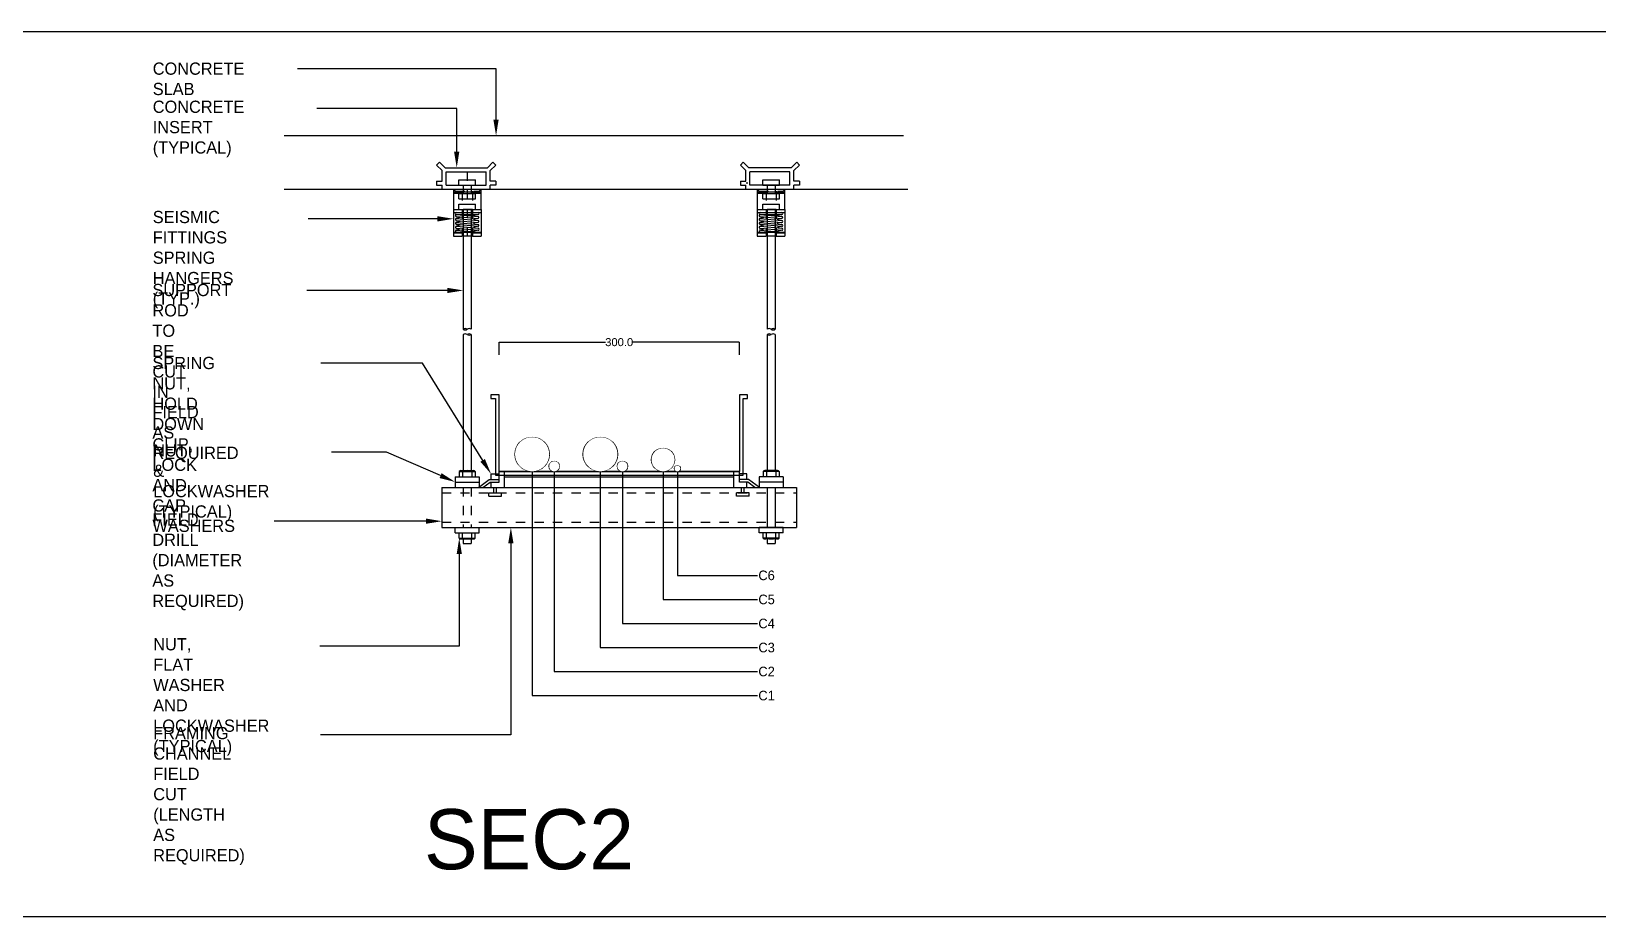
# Model space of a CAD drawing. Extents: x -64 to 135, y 290 to 405.
# Drawn here: x -46.88 to -29.95, y 347.89 to 357.46 of the extents above; entities that cross this region are included whole.
import ezdxf
from ezdxf import colors
from ezdxf.entities.mleader import LeaderData, LeaderLine
from ezdxf.enums import TextEntityAlignment as Align
from ezdxf.math import Vec2, Vec3

# ---------------------------------------------------------------- set-up
doc = ezdxf.new("R2010")
doc.units = 0
doc.header["$LTSCALE"] = 0.15
doc.set_wipeout_variables(frame=1)
doc.header["$PDMODE"] = 34
for name, pattern in [('WP-DETAILS$0$CENTER', [2, 1.25, -0.25, 0.25, -0.25]), ('WP-DETAILS$0$DASHED2', [9.525, 6.35, -3.175]), ('WP-DETAILS$0$HIDDEN', [0.375, 0.25, -0.125])]:
    doc.linetypes.add(name, pattern=pattern)
doc.layers.get('0').update_dxf_attribs({"color": 252})
doc.layers.get('Defpoints').update_dxf_attribs({"color": 252})
doc.layers.add('0 CABLE ROUTING', color=252, linetype='Continuous')
doc.layers.add('CPTOOLS-TRSEC', color=7, linetype='Continuous')
doc.styles.add('CABLE TRAY DIM', font='arial.ttf')
doc.styles.get("Standard").update_dxf_attribs({"font": 'txt', "height": 0.2})
doc.dimstyles.new('TRAY DIM STYLE', dxfattribs={"dimtxt": 10, "dimasz": 0.18, "dimexe": 0.18, "dimexo": 0.0625, "dimgap": 0.09, "dimtad": 0, "dimtih": 1, "dimtoh": 1, "dimdec": 1, "dimzin": 0, "dimdsep": 46, "dimtxsty": 'CABLE TRAY DIM', "dimcen": 0.09, "dimadec": 0, "dimazin": 0, "dimtfac": 1, "dimtdec": 1, "dimtofl": 0, "dimtmove": 0, "dimatfit": 3, "dimfxl": 1, "dimtolj": 1, "dimtzin": 0, "dimarcsym": 0})

# ---------------------------------------------------------------- blocks, each defined once
blk = doc.blocks.new('_Origin')
at = {"color": 0, "linetype": 'ByBlock', "lineweight": -2}
blk.add_line((0, 0), (-1, 0), dxfattribs=at)
blk.add_circle((0, 0), 0.5, dxfattribs=at)
blk = doc.blocks.new('*D125')
at = {"layer": 'CPTOOLS-TRSEC', "color": 0, "lineweight": -2, "transparency": 16777216}
for p, q in [((0, 145.5), (0, 161.4)), ((0.2, 161.2), (133.1, 161.2)), ((299.8, 161.2), (166.9, 161.2)), ((300, 145.5), (300, 161.4))]:
    blk.add_line(p, q, dxfattribs=at)
at = {"layer": 'CPTOOLS-TRSEC', "color": 0, "transparency": 16777216}
for points in [[(0.2, 161.2), (0.2, 161.1), (0, 161.2)], [(299.8, 161.2), (299.8, 161.1), (300, 161.2)]]:
    blk.add_solid(points, dxfattribs=at)
at = {"layer": 'Defpoints', "color": 0, "transparency": 16777216}
for p in [(0, 161.2), (0, 145.4), (300, 145.4)]:
    blk.add_point(p, dxfattribs=at)
at = {"layer": 'CPTOOLS-TRSEC', "color": 0, "transparency": 16777216, "insert": (150, 161.2), "char_height": 10, "attachment_point": 5, "style": 'CABLE TRAY DIM'}
blk.add_mtext('\\A1;300.0', dxfattribs=at)
blk = doc.blocks.new('cable')
at = {"layer": 'CPTOOLS-TRSEC'}
blk.add_circle((0, 0), 0.5, dxfattribs=at)
blk.add_wipeout([(0.5, 0), (0.496, -0.063), (0.484, -0.124), (0.465, -0.184), (0.438, -0.241), (0.405, -0.294), (0.364, -0.342), (0.319, -0.385), (0.268, -0.422), (0.213, -0.452), (0.155, -0.476), (0.094, -0.491), (0.031, -0.499), (-0.031, -0.499), (-0.094, -0.491), (-0.155, -0.476), (-0.213, -0.452), (-0.268, -0.422), (-0.319, -0.385), (-0.364, -0.342), (-0.405, -0.294), (-0.438, -0.241), (-0.465, -0.184), (-0.484, -0.124), (-0.496, -0.063), (-0.5, 0), (-0.496, 0.063), (-0.484, 0.124), (-0.465, 0.184), (-0.438, 0.241), (-0.405, 0.294), (-0.364, 0.342), (-0.319, 0.385), (-0.268, 0.422), (-0.213, 0.452), (-0.155, 0.476), (-0.094, 0.491), (-0.031, 0.499), (0.031, 0.499), (0.094, 0.491), (0.155, 0.476), (0.213, 0.452), (0.268, 0.422), (0.319, 0.385), (0.364, 0.342), (0.405, 0.294), (0.438, 0.241), (0.465, 0.184), (0.484, 0.124), (0.496, 0.063)]).dxf.layer = 'CPTOOLS-TRSEC'
blk = doc.blocks.new('*U124')
at = {"layer": 'CPTOOLS-TRSEC'}
blk.add_lwpolyline([(310, 95.44), (300, 95.44), (300, 0), (0, 0), (0, 95.44), (-10, 95.44), (-10, 90.89), (-4.56, 90.89), (-4.56, -4.56), (304.56, -4.56), (304.56, 90.89), (310, 90.89)], close=True, dxfattribs=at)
dim = blk.add_linear_dim(base=(0, 161.17), p1=(300, 145.44), p2=(0, 145.44), dimstyle='TRAY DIM STYLE', dxfattribs=at)
dim.commit()
dim.dimension.update_dxf_attribs({"geometry": '*D125', "text_midpoint": (150, 161.17)})
blk = doc.blocks.new('*U126')
at = {"layer": 'CPTOOLS-TRSEC', "color": 7}
for p, q in [((-268.3, 419), (504.8, 419)), ((-268.3, 352.3), (510.4, 352.3)), ((309.2, 360.9), (309.2, 358.8)), ((0, 0), (300, 0)), ((0, -13.3), (0, 0)), ((6.7, -20.5), (6.7, 0)), ((293.3, -20.5), (293.3, 0)), ((300, -13.3), (300, 0)), ((-12.2, -10), (0.1, -10)), ((-11.1, -13.3), (0.1, -13.3)), ((-9.9, -10), (-9.9, -3.3)), ((-9.9, -3.3), (0.1, -3.3)), ((-9.9, -20.5), (-9.9, -13.3)), ((-6.7, -13.3), (0, -13.3)), ((6.7, -6.7), (293.3, -6.7)), ((306.7, -13.3), (300, -13.3)), ((309.3, -3.3), (300.1, -3.3)), ((311.6, -10), (300.1, -10)), ((310.5, -13.3), (300.1, -13.3)), ((306.7, -13.3), (300.1, -13.3)), ((309.3, -10), (309.3, -3.3)), ((309.3, -20), (309.3, -13.3)), ((-12.7, -30.9), (-12.7, -26.7)), ((-12.7, -26.7), (3, -26.7)), ((-12.7, -30.9), (3, -30.9)), ((-6.5, -26.7), (-6.5, -20)), ((-3.2, -26.7), (-3.2, -20)), ((3, -30.9), (3, -26.7)), ((312.2, -26.7), (296.5, -26.7)), ((296.5, -30.9), (296.5, -26.7)), ((312.2, -30.9), (296.5, -30.9)), ((302.7, -26.7), (302.7, -20)), ((306, -26.7), (306, -20)), ((312.2, -30.9), (312.2, -26.7))]:
    blk.add_line(p, q, dxfattribs=at)
at = {"layer": 'CPTOOLS-TRSEC', "color": 4}
for p, q in [((-77.9, 382.3), (-74.4, 385.9)), ((-71, 375.5), (-77.9, 382.3)), ((-67.4, 379), (-74.4, 385.9)), ((-71, 362.3), (-71, 375.5)), ((-67.4, 379), (-14.5, 379)), ((-66, 374), (-16, 374)), ((-66, 357.3), (-66, 374)), ((-16, 357.3), (-16, 374)), ((-14.5, 379), (-7.6, 385.9)), ((-11, 375.5), (-4, 382.3)), ((-11, 362.3), (-11, 375.5)), ((-4, 382.3), (-7.6, 385.9)), ((301.3, 382.3), (304.8, 385.9)), ((308.2, 375.5), (301.3, 382.3)), ((311.8, 379), (304.8, 385.9)), ((308.2, 362.3), (308.2, 375.5)), ((364.6, 379), (311.8, 379)), ((363.2, 374), (313.2, 374)), ((313.2, 357.3), (313.2, 374)), ((363.2, 357.3), (363.2, 374)), ((364.6, 379), (371.6, 385.9)), ((368.2, 375.5), (375.1, 382.3)), ((368.2, 362.3), (368.2, 375.5)), ((375.1, 382.3), (371.6, 385.9)), ((-77.9, 362.3), (-71, 362.3)), ((-77.9, 362.3), (-77.9, 357.3)), ((-77.9, 357.3), (-71, 357.3)), ((-71, 352.3), (-71, 357.3)), ((-66, 357.3), (-16, 357.3)), ((-4.1, 362.3), (-11, 362.3)), ((-11, 352.3), (-11, 357.3)), ((-4.1, 357.3), (-11, 357.3)), ((-4.1, 362.3), (-4.1, 357.3)), ((301.3, 362.3), (308.2, 362.3)), ((301.3, 362.3), (301.3, 357.3)), ((301.3, 357.3), (308.2, 357.3)), ((308.2, 352.3), (308.2, 357.3)), ((363.2, 357.3), (313.2, 357.3)), ((375.1, 362.3), (368.2, 362.3)), ((375.1, 357.3), (368.2, 357.3)), ((368.2, 352.3), (368.2, 357.3)), ((375.1, 362.3), (375.1, 357.3))]:
    blk.add_line(p, q, dxfattribs=at)
at = {"layer": 'CPTOOLS-TRSEC', "color": 11, "linetype": 'WP-DETAILS$0$CENTER'}
blk.add_line((-39.6, 374), (-39.6, 284.8), dxfattribs=at)
at = {"layer": 'CPTOOLS-TRSEC', "color": 55}
for p, q in [((-56.8, 352.3), (-56.8, 293.5)), ((-22.4, 326.7), (-22.4, 352.3)), ((322.4, 352.3), (322.4, 293.5)), ((356.8, 326.7), (356.8, 352.3)), ((-56.8, 348.9), (-22.4, 348.9)), ((322.4, 348.9), (356.8, 348.9)), ((-56.8, 326.7), (-45.8, 326.7)), ((-56.8, 323.2), (-45.8, 323.2)), ((-53.5, 318.2), (-26.4, 315.7)), ((-53.5, 313.3), (-26.4, 310.8)), ((-53.4, 323), (-26.1, 323)), ((-53.4, 320.6), (-26.1, 320.6)), ((-53.2, 320.6), (-26.1, 318.1)), ((-47.7, 317.3), (-53.1, 315.7)), ((-53.1, 315.7), (-26, 313.2)), ((-33.1, 326.7), (-22.4, 326.7)), ((-33.1, 323.2), (-22.4, 323.2)), ((-26.4, 315.7), (-31.8, 314.1)), ((-26.1, 320.6), (-31.7, 318.9)), ((-22.4, 326.7), (-22.4, 297.6)), ((322.4, 326.7), (333.4, 326.7)), ((322.4, 323.2), (333.4, 323.2)), ((325.7, 318.2), (352.7, 315.7)), ((325.7, 313.3), (352.8, 310.8)), ((325.8, 323), (353.1, 323)), ((325.8, 320.6), (353.1, 320.6)), ((326, 320.6), (353.1, 318.1)), ((331.4, 317.3), (326.1, 315.7)), ((326.1, 315.7), (353.1, 313.2)), ((346.1, 326.7), (356.8, 326.7)), ((346.1, 323.2), (356.8, 323.2)), ((353.1, 320.6), (347.4, 318.9)), ((352.7, 315.7), (347.4, 314.1)), ((356.8, 326.7), (356.8, 297.6)), ((-56.8, 298.7), (-45.8, 298.7)), ((-56.8, 293.5), (-45.8, 293.5)), ((-53.4, 308.4), (-26.3, 305.9)), ((-53.4, 303.6), (-26.3, 301.1)), ((-47.7, 312.4), (-53.1, 310.8)), ((-53.1, 310.8), (-26, 308.3)), ((-47.7, 307.6), (-53, 306)), ((-53, 306), (-25.9, 303.4)), ((-47.7, 302.7), (-53, 301.1)), ((-53, 301.1), (-26.8, 298.7)), ((-33.1, 298.7), (-22.4, 298.7)), ((-33.1, 293.5), (-22.4, 293.5)), ((-26.8, 301.1), (-32.1, 299.5)), ((-26.4, 310.8), (-31.7, 309.2)), ((-26.3, 305.9), (-31.7, 304.3)), ((-22.4, 297.6), (-22.4, 293.5)), ((322.4, 298.7), (333.4, 298.7)), ((322.4, 293.5), (333.4, 293.5)), ((325.7, 308.4), (352.8, 305.9)), ((325.8, 303.6), (352.9, 301.1)), ((331.4, 312.4), (326.1, 310.8)), ((326.1, 310.8), (353.2, 308.3)), ((331.5, 307.6), (326.1, 306)), ((326.1, 306), (353.2, 303.4)), ((331.5, 302.7), (326.2, 301.1)), ((326.2, 301.1), (352.4, 298.7)), ((346.1, 298.7), (356.8, 298.7)), ((346.1, 293.5), (356.8, 293.5)), ((352.4, 301.1), (347, 299.5)), ((352.8, 310.8), (347.4, 309.2)), ((352.8, 305.9), (347.5, 304.3)), ((356.8, 297.6), (356.8, 293.5))]:
    blk.add_line(p, q, dxfattribs=at)
at = {"layer": 'CPTOOLS-TRSEC', "color": 11, "linetype": 'WP-DETAILS$0$DASHED2', "ltscale": 0.5}
for p, q in [((-56.8, 352.3), (-54.5, 349.8)), ((-22.4, 352.3), (-24.7, 349.8)), ((322.4, 352.3), (324.7, 349.8)), ((356.8, 352.3), (354.5, 349.8)), ((-56.8, 347.1), (-22.4, 347.1)), ((-54.4, 349.8), (-24.7, 349.8)), ((-45.8, 349.8), (-45.8, 293.5)), ((-33.1, 349.8), (-33.1, 293.5)), ((322.4, 347.1), (356.8, 347.1)), ((324.8, 349.8), (354.4, 349.8)), ((333.4, 349.8), (333.4, 293.5)), ((346.1, 349.8), (346.1, 293.5)), ((-33.1, 326.7), (-45.8, 326.7)), ((346.1, 326.7), (333.4, 326.7)), ((-56.8, 297.6), (-45.8, 297.6)), ((-45.8, 298.7), (-33.1, 298.7)), ((-33.1, 293.5), (-45.8, 293.5)), ((-33.1, 297.6), (-22.4, 297.6)), ((322.4, 297.6), (333.4, 297.6)), ((333.4, 298.7), (346.1, 298.7)), ((346.1, 293.5), (333.4, 293.5)), ((346.1, 297.6), (356.8, 297.6))]:
    blk.add_line(p, q, dxfattribs=at)
at = {"layer": 'CPTOOLS-TRSEC', "color": 3}
for p, q in [((-50, 364), (-29.2, 364)), ((-50, 357.4), (-50, 364)), ((-50, 357.4), (-29.2, 357.4)), ((-44.6, 357.3), (-44.6, 346.7)), ((-34.6, 357.3), (-34.6, 346.7)), ((-29.2, 357.4), (-29.2, 364)), ((329.2, 364), (350, 364)), ((329.2, 357.4), (329.2, 364)), ((329.2, 357.4), (350, 357.4)), ((334.6, 357.5), (334.6, 346.7)), ((334.6, 357.3), (334.6, 346.7)), ((344.6, 357.5), (344.6, 346.7)), ((344.6, 357.3), (344.6, 346.7)), ((350, 357.4), (350, 364)), ((-50, 346.7), (-29.2, 346.7)), ((-50, 340.1), (-50, 346.7)), ((-50, 340.1), (-29.2, 340.1)), ((-50, 333.6), (-29.2, 333.6)), ((-50, 327), (-50, 333.6)), ((-29.2, 340.1), (-29.2, 346.7)), ((-29.2, 327), (-29.2, 333.6)), ((329.2, 346.7), (350, 346.7)), ((329.2, 340.1), (329.2, 346.7)), ((329.2, 340.1), (350, 340.1)), ((329.2, 333.6), (350, 333.6)), ((329.2, 327), (329.2, 333.6)), ((350, 340.1), (350, 346.7)), ((350, 327), (350, 333.6)), ((-50, 327), (-29.2, 327)), ((-44.6, 327), (-44.6, 177.5)), ((-34.6, 327), (-34.6, 177.5)), ((329.2, 327), (350, 327)), ((334.6, 327), (334.6, 177.5)), ((344.6, 327), (344.6, 177.5)), ((-44.6, 170.8), (-44.6, 1)), ((-34.6, 170.8), (-34.6, 1)), ((334.6, 170.8), (334.6, 0)), ((344.6, 170.8), (344.6, 0)), ((-49.6, 0), (-49.6, -6.7)), ((-49.6, 0), (-29.6, 0)), ((-47.6, 1), (-31.6, 1)), ((-45.4, 0), (-45.4, -6.7)), ((-33.8, 0), (-33.8, -6.7)), ((-29.6, 0), (-29.6, -6.7)), ((329.6, 0), (329.6, -6.7)), ((349.6, 0), (329.6, 0)), ((347.6, 1), (331.6, 1)), ((333.8, 0), (333.8, -6.7)), ((345.4, 0), (345.4, -6.7)), ((349.6, 0), (349.6, -6.7)), ((-54.6, -6.7), (-24.6, -6.7)), ((-54.6, -6.7), (-54.6, -20)), ((-54.6, -13.3), (-24.6, -13.3)), ((-25.6, -20), (-12.2, -10)), ((-24.6, -6.7), (-24.6, -20)), ((-20, -20), (-11.1, -13.3)), ((319.4, -20), (310.5, -13.3)), ((325, -20), (311.6, -10)), ((324.6, -6.7), (324.6, -20)), ((354.6, -6.7), (324.6, -6.7)), ((354.6, -13.3), (324.6, -13.3)), ((354.6, -6.7), (354.6, -20)), ((-71.3, -20), (371.3, -20)), ((-71.3, -20), (-71.3, -70)), ((334.6, -20), (334.6, -70)), ((344.6, -20), (344.6, -70)), ((371.3, -20), (371.3, -70)), ((-71.3, -70), (371.3, -70)), ((-54.6, -76.7), (-54.6, -70)), ((-54.6, -76.7), (-24.6, -76.7)), ((-49.6, -83.3), (-49.6, -76.7)), ((-45.4, -83.3), (-45.4, -76.7)), ((-33.8, -83.3), (-33.8, -76.7)), ((-29.6, -83.3), (-29.6, -76.7)), ((-24.6, -76.7), (-24.6, -70)), ((324.6, -76.7), (324.6, -70)), ((354.6, -70), (324.6, -70)), ((354.6, -76.7), (324.6, -76.7)), ((329.6, -83.3), (329.6, -76.7)), ((333.8, -83.3), (333.8, -76.7)), ((345.4, -83.3), (345.4, -76.7)), ((349.6, -83.3), (349.6, -76.7)), ((354.6, -76.7), (354.6, -70)), ((-49.6, -83.3), (-29.6, -83.3)), ((-47.6, -84.4), (-31.6, -84.4)), ((-44.6, -83.3), (-44.6, -90.1)), ((-44.6, -90.1), (-34.6, -90.1)), ((-34.6, -83.3), (-34.6, -90.1)), ((349.6, -83.3), (329.6, -83.3)), ((347.6, -84.4), (331.6, -84.4)), ((334.6, -83.3), (334.6, -90.1)), ((334.6, -90.1), (344.6, -90.1)), ((344.6, -83.3), (344.6, -90.1))]:
    blk.add_line(p, q, dxfattribs=at)
at = {"layer": 'CPTOOLS-TRSEC', "color": 3, "linetype": 'WP-DETAILS$0$HIDDEN'}
for p, q in [((-71.3, -26.7), (371.3, -26.7)), ((-44.6, -20), (-44.6, -70)), ((-34.6, -20), (-34.6, -70)), ((-71.3, -63.3), (371.3, -63.3))]:
    blk.add_line(p, q, dxfattribs=at)
at = {"layer": 'CPTOOLS-TRSEC', "color": 2}
blk.add_line((-54.6, -70), (-24.6, -70), dxfattribs=at)
at = {"layer": 'CPTOOLS-TRSEC', "color": 55, "ltscale": 0.5}
for centre in [(-54.4, 349.9), (324.8, 349.9)]:
    blk.add_arc(centre, 0.0847, 222.9389, 270, dxfattribs=at)
at = {"layer": 'CPTOOLS-TRSEC', "color": 55}
for centre, start, end in [((-53.4, 321.8), 90, 270), ((-53.3, 319.4), 81.3089, 261.3089), ((-53.3, 314.5), 81.3089, 261.3089), ((-26.2, 316.9), 261.3089, 81.3089), ((-26.2, 312), 261.3089, 81.3089), ((-26.1, 321.8), 270, 90), ((325.8, 321.8), 90, 270), ((325.8, 319.4), 81.3089, 261.3089), ((325.9, 314.5), 81.3089, 261.3089), ((352.9, 316.9), 261.3089, 81.3089), ((353, 312), 261.3089, 81.3089), ((353.1, 321.8), 270, 90), ((-53.3, 309.6), 81.3089, 261.3089), ((-53.2, 304.8), 81.3089, 261.3089), ((-53.2, 299.9), 81.3089, 261.3089), ((-26.2, 307.1), 261.3089, 81.3089), ((-26.1, 302.2), 261.3089, 81.3089), ((325.9, 309.6), 81.3089, 261.3089), ((325.9, 304.8), 81.3089, 261.3089), ((326, 299.9), 81.3089, 261.3089), ((353, 307.1), 261.3089, 81.3089), ((353, 302.2), 261.3089, 81.3089)]:
    blk.add_arc(centre, 1.21, start, end, dxfattribs=at)
at = {"layer": 'CPTOOLS-TRSEC', "color": 3}
for centre, radius, start, end in [((-42.1, 173.8), 4.45, 55.8325, 124.1675), ((-42.1, 181.1), 4.45, 235.8325, 304.1675), ((-37.1, 173.8), 4.45, 55.8325, 124.1675), ((337.1, 173.8), 4.45, 55.8325, 124.1675), ((342.1, 173.8), 4.45, 55.8325, 124.1675), ((342.1, 181.1), 4.45, 235.8325, 304.1675), ((-42.1, 167.1), 4.45, 55.8325, 124.1675), ((-37.1, 167.1), 4.45, 55.8325, 124.1675), ((-37.1, 174.5), 4.45, 235.8325, 304.1675), ((337.1, 167.1), 4.45, 55.8325, 124.1675), ((337.1, 174.5), 4.45, 235.8325, 304.1675), ((342.1, 167.1), 4.45, 55.8325, 124.1675), ((-47.5, -1.6), 2.61, 36.6354, 143.3646), ((-39.6, -15.6), 16.6, 69.5442, 110.4558), ((-31.7, -1.6), 2.61, 36.6354, 143.3646), ((331.7, -1.6), 2.61, 36.6354, 143.3646), ((339.6, -15.6), 16.6, 69.5442, 110.4558), ((347.5, -1.6), 2.61, 36.6354, 143.3646), ((-47.5, -81.8), 2.61, 216.6354, 323.3646), ((-39.6, -67.7), 16.6, 249.5442, 290.4558), ((-31.7, -81.8), 2.61, 216.6354, 323.3646), ((331.7, -81.8), 2.61, 216.6354, 323.3646), ((339.6, -67.7), 16.6, 249.5442, 290.4558), ((347.5, -81.8), 2.61, 216.6354, 323.3646)]:
    blk.add_arc(centre, radius, start, end, dxfattribs=at)
at = {"layer": 'CPTOOLS-TRSEC', "color": 7}
ml = blk.add_multileader_mtext('Standard', dxfattribs=at)
ml.set_content('CONCRETE SLAB', color=7)
ml.set_leader_properties()
ml.build(insert=Vec2(0, 0))
ml.multileader.update_dxf_attribs({"dogleg_length": 247.9, "arrow_head_size": 20})
ctx = ml.context
ctx.base_point, ctx.char_height, ctx.arrow_head_size, ctx.landing_gap_size = Vec3(-435.3, 502.5), 15.24, 20, 3.05
notes = []
notes.append((ctx, [(0, (1, 1, 0), (-3.7, 502.5), (-1, 0), 247.9, [(0, [(-3.7, 419)], 0, [])])]))
ctx.mtext.insert, ctx.mtext.width, ctx.mtext.flow_direction = Vec3(-432.2, 510.3), 182.88, 5
ml = blk.add_multileader_mtext('Standard', dxfattribs=at)
ml.set_content('CONCRETE INSERT^J(TYPICAL)', color=7)
ml.set_leader_properties()
ml.build(insert=Vec2(0, 0))
ml.multileader.update_dxf_attribs({"dogleg_length": 174.4, "arrow_head_size": 20})
ctx = ml.context
ctx.base_point, ctx.char_height, ctx.arrow_head_size, ctx.landing_gap_size = Vec3(-435.3, 452.9), 15.24, 20, 3.05
notes.append((ctx, [(0, (1, 1, 0), (-52.8, 452.9), (-1, 0), 174.4, [(0, [(-52.8, 379)], 0, [])])]))
ctx.mtext.insert, ctx.mtext.width, ctx.mtext.flow_direction = Vec3(-432.2, 462.7), 206.103, 5
ml = blk.add_multileader_mtext('Standard', dxfattribs=at)
ml.set_content('SEISMIC FITTINGS^JSPRING HANGERS^J(TYP.)', color=7)
ml.set_leader_properties()
ml.build(insert=Vec2(0, 0))
ml.multileader.update_dxf_attribs({"dogleg_length": 360.3, "arrow_head_size": 20})
ctx = ml.context
ctx.base_point, ctx.char_height, ctx.arrow_head_size, ctx.landing_gap_size = Vec3(-435.3, 315.2), 15.24, 20, 3.05
notes.append((ctx, [(0, (1, 1, 0), (-214.6, 315.2), (-1, 0), 23.8, [(0, [(-56.8, 315.2)], 0, [])])]))
ctx.mtext.insert, ctx.mtext.width, ctx.mtext.flow_direction = Vec3(-432.2, 325.1), 196.669, 5
ml = blk.add_multileader_mtext('Standard', dxfattribs=at)
ml.set_content('SUPPORT ROD TO^JBE CUT IN FIELD^JAS REQUIRED', color=7)
ml.set_leader_properties()
ml.build(insert=Vec2(0, 0))
ml.multileader.update_dxf_attribs({"dogleg_length": 259.6, "arrow_head_size": 20})
ctx = ml.context
ctx.base_point, ctx.char_height, ctx.arrow_head_size, ctx.landing_gap_size, ctx.plane_origin = Vec3(-435.6, 225.8), 15.24, 20, 3.05, Vec3(-200, 11.2)
notes.append((ctx, [(0, (1, 1, 0), (-104.6, 225.8), (-1, 0), 135.2, [(0, [(-44.6, 225.8)], 0, [])])]))
ctx.mtext.insert, ctx.mtext.width, ctx.mtext.flow_direction = Vec3(-432.6, 234), 203.926, 5
ml = blk.add_multileader_mtext('Standard', dxfattribs=at)
ml.set_content('SPRING NUT, HOLD^JDOWN CLIP, LOCK^JAND CAP WASHERS', color=7)
ml.set_leader_properties()
ml.build(insert=Vec2(0, 0))
ml.multileader.update_dxf_attribs({"dogleg_length": 127.2, "arrow_head_size": 20})
ctx = ml.context
ctx.base_point, ctx.char_height, ctx.arrow_head_size, ctx.landing_gap_size = Vec3(-435.6, 135.2), 15.24, 20, 3.05
notes.append((ctx, [(0, (1, 1, 0), (-95.3, 135.2), (-1, 0), 127.2, [(0, [(-9.9, -3.3)], 0, [])])]))
ctx.mtext.insert, ctx.mtext.width, ctx.mtext.flow_direction = Vec3(-432.6, 142.9), 219.891, 5
ml = blk.add_multileader_mtext('Standard', dxfattribs=at)
ml.set_content('NUT & LOCKWASHER^J(TYPICAL)', color=7)
ml.set_leader_properties()
ml.build(insert=Vec2(0, 0))
ml.multileader.update_dxf_attribs({"dogleg_length": 68.6, "arrow_head_size": 20})
ctx = ml.context
ctx.base_point, ctx.char_height, ctx.arrow_head_size, ctx.landing_gap_size = Vec3(-434.7, 23.9), 15.24, 20, 3.05
notes.append((ctx, [(0, (1, 1, 0), (-140.6, 23.9), (-1, 0), 68.6, [(0, [(-54.6, -13.3)], 0, [])])]))
ctx.mtext.insert, ctx.mtext.width, ctx.mtext.flow_direction = Vec3(-431.6, 33.8), 236.583, 5
ml = blk.add_multileader_mtext('Standard', dxfattribs=at)
ml.set_content('FIELD DRILL^J(DIAMETER AS^JREQUIRED)', color=7)
ml.set_leader_properties()
ml.build(insert=Vec2(0, 0))
ml.multileader.update_dxf_attribs({"dogleg_length": 188.3, "arrow_head_size": 20})
ctx = ml.context
ctx.base_point, ctx.char_height, ctx.arrow_head_size, ctx.landing_gap_size, ctx.plane_origin = Vec3(-435.7, -62.2), 15.24, 20, 3.05, Vec3(0, -17.2)
notes.append((ctx, [(0, (1, 1, 0), (-116.6, -62.2), (-1, 0), 164, [(0, [(-71.3, -62.2)], 0, [])])]))
ctx.mtext.insert, ctx.mtext.width, ctx.mtext.flow_direction = Vec3(-432.7, -52.4), 153.851, 5
ml = blk.add_multileader_mtext('Standard', dxfattribs=at)
ml.set_content('FRAMING CHANNEL^JFIELD CUT (LENGTH^JAS REQUIRED)', color=7)
ml.set_leader_properties()
ml.build(insert=Vec2(0, 0))
ml.multileader.update_dxf_attribs({"dogleg_length": 237.5, "arrow_head_size": 20})
ctx = ml.context
ctx.base_point, ctx.char_height, ctx.arrow_head_size, ctx.landing_gap_size = Vec3(-434.7, -328.9), 15.24, 20, 3.05
notes.append((ctx, [(0, (1, 1, 0), (14.8, -328.9), (-1, 0), 237.5, [(0, [(14.8, -70)], 0, [])])]))
ctx.mtext.insert, ctx.mtext.width, ctx.mtext.flow_direction = Vec3(-431.6, -319.1), 222.794, 5
ml = blk.add_multileader_mtext('Standard', dxfattribs=at)
ml.set_content('NUT, FLAT WASHER^JAND LOCKWASHER^J(TYPICAL)', color=7)
ml.set_leader_properties()
ml.build(insert=Vec2(0, 0))
ml.multileader.update_dxf_attribs({"dogleg_length": 173.9, "arrow_head_size": 20})
ctx = ml.context
ctx.base_point, ctx.char_height, ctx.arrow_head_size, ctx.landing_gap_size = Vec3(-434.7, -218), 15.24, 20, 3.05
notes.append((ctx, [(0, (1, 1, 0), (-49.6, -218), (-1, 0), 173.9, [(0, [(-49.6, -83.3)], 0, [])])]))
ctx.mtext.insert, ctx.mtext.width, ctx.mtext.flow_direction = Vec3(-431.6, -208.2), 216.263, 5
for ctx, leaders in notes:
    for number, flags, end, landing, length, lines in leaders:
        leader = LeaderData()
        leader.index, (leader.has_last_leader_line, leader.has_dogleg_vector, leader.attachment_direction) = number, flags
        leader.last_leader_point, leader.dogleg_vector, leader.dogleg_length = Vec3(end), Vec3(landing), length
        for number, points, colour, breaks in lines:
            line = LeaderLine()
            line.index, line.vertices, line.color, line.breaks = number, Vec3.list(points), colors.encode_raw_color(colour), breaks
            leader.lines.append(line)
        ctx.leaders.append(leader)

msp = doc.modelspace()

# ---------------------------------------------------------------- linework, layer by layer
at = {"layer": '0 CABLE ROUTING', "color": 2}
for p, q in [((-63.803, 357.457), (-15.603, 357.457)), ((-63.803, 347.89), (-15.603, 347.89))]:
    msp.add_line(p, q, dxfattribs=at)

# ---------------------------------------------------------------- block references
at = {"xscale": 0.008658099506667105, "yscale": 0.008658099506667105, "zscale": 0.008658099506667105}
for name in ['*U126', '*U124']:
    msp.add_blockref(name, (-41.821, 352.702, 0), dxfattribs=at)

# ---------------------------------------------------------------- texts
at = {"color": 1}
msp.add_text('SEC2', height=0.6494, dxfattribs=at).set_placement((-41.497, 348.402, 0), align=Align.CENTER)

# ---------------------------------------------------------------- leaders
at = {"color": 8}
ml = msp.add_multileader_mtext('Standard', dxfattribs=at)
ml.set_content('C1', color=8)
ml.set_leader_properties()
ml.set_arrow_properties(name='ORIGIN')
ml.build(insert=Vec2(0, 0))
ml.multileader.update_dxf_attribs({"dogleg_length": 281.4, "arrow_head_size": 0.026})
ctx = ml.context
ctx.base_point, ctx.char_height, ctx.arrow_head_size, ctx.landing_gap_size, ctx.plane_origin = Vec3(-39.027, 350.278, 0), 0.1039, 0.026, 0.00866, Vec3(-41.821, 352.702, 0)
notes = []
notes.append((ctx, [(0, (1, 1, 0), (-41.463, 350.278, 0), (1, 0), 2.436, [(0, [(-41.463, 352.887, 0)], 0, [])])]))
ctx.mtext.insert, ctx.mtext.flow_direction = Vec3(-39.018, 350.331, 0), 5
ml = msp.add_multileader_mtext('Standard', dxfattribs=at)
ml.set_content('C3', color=8)
ml.set_leader_properties()
ml.set_arrow_properties(name='ORIGIN')
ml.build(insert=Vec2(0, 0))
ml.multileader.update_dxf_attribs({"dogleg_length": 196.2, "arrow_head_size": 0.026})
ctx = ml.context
ctx.base_point, ctx.char_height, ctx.arrow_head_size, ctx.landing_gap_size, ctx.plane_origin = Vec3(-39.027, 350.798, 0), 0.1039, 0.026, 0.00866, Vec3(-41.821, 352.702, 0)
notes.append((ctx, [(0, (1, 1, 0), (-40.726, 350.798, 0), (1, 0), 1.699, [(0, [(-40.726, 352.887, 0)], 0, [])])]))
ctx.mtext.insert, ctx.mtext.flow_direction = Vec3(-39.018, 350.85, 0), 5
ml = msp.add_multileader_mtext('Standard', dxfattribs=at)
ml.set_content('C5', color=8)
ml.set_leader_properties()
ml.set_arrow_properties(name='ORIGIN')
ml.build(insert=Vec2(0, 0))
ml.multileader.update_dxf_attribs({"dogleg_length": 117.95, "arrow_head_size": 0.026})
ctx = ml.context
ctx.base_point, ctx.char_height, ctx.arrow_head_size, ctx.landing_gap_size, ctx.plane_origin = Vec3(-39.027, 351.317, 0), 0.1039, 0.026, 0.00866, Vec3(-41.821, 352.702, 0)
notes.append((ctx, [(0, (1, 1, 0), (-40.048, 351.317, 0), (1, 0), 1.021, [(0, [(-40.048, 352.827, 0)], 0, [])])]))
ctx.mtext.insert, ctx.mtext.flow_direction = Vec3(-39.018, 351.37, 0), 5
ml = msp.add_multileader_mtext('Standard', dxfattribs=at)
ml.set_content('C2', color=8)
ml.set_leader_properties()
ml.set_arrow_properties(name='ORIGIN')
ml.build(insert=Vec2(0, 0))
ml.multileader.update_dxf_attribs({"dogleg_length": 253.8, "arrow_head_size": 0.026})
ctx = ml.context
ctx.base_point, ctx.char_height, ctx.arrow_head_size, ctx.landing_gap_size, ctx.plane_origin = Vec3(-39.027, 350.538, 0), 0.1039, 0.026, 0.00866, Vec3(-41.821, 352.702, 0)
notes.append((ctx, [(0, (1, 1, 0), (-41.224, 350.538, 0), (1, 0), 2.197, [(0, [(-41.224, 352.757, 0)], 0, [])])]))
ctx.mtext.insert, ctx.mtext.flow_direction = Vec3(-39.018, 350.591, 0), 5
ml = msp.add_multileader_mtext('Standard', dxfattribs=at)
ml.set_content('C4', color=8)
ml.set_leader_properties()
ml.set_arrow_properties(name='ORIGIN')
ml.build(insert=Vec2(0, 0))
ml.multileader.update_dxf_attribs({"dogleg_length": 168.6, "arrow_head_size": 0.026})
ctx = ml.context
ctx.base_point, ctx.char_height, ctx.arrow_head_size, ctx.landing_gap_size, ctx.plane_origin = Vec3(-39.027, 351.057, 0), 0.1039, 0.026, 0.00866, Vec3(-41.821, 352.702, 0)
notes.append((ctx, [(0, (1, 1, 0), (-40.487, 351.057, 0), (1, 0), 1.46, [(0, [(-40.487, 352.757, 0)], 0, [])])]))
ctx.mtext.insert, ctx.mtext.flow_direction = Vec3(-39.018, 351.11, 0), 5
ml = msp.add_multileader_mtext('Standard', dxfattribs=at)
ml.set_content('C6', color=8)
ml.set_leader_properties()
ml.set_arrow_properties(name='ORIGIN')
ml.build(insert=Vec2(0, 0))
ml.multileader.update_dxf_attribs({"dogleg_length": 100, "arrow_head_size": 0.026})
ctx = ml.context
ctx.base_point, ctx.char_height, ctx.arrow_head_size, ctx.landing_gap_size, ctx.plane_origin = Vec3(-39.027, 351.577, 0), 0.1039, 0.026, 0.00866, Vec3(-41.821, 352.702, 0)
notes.append((ctx, [(0, (1, 1, 0), (-39.893, 351.577, 0), (1, 0), 0.866, [(0, [(-39.893, 352.733, 0)], 0, [])])]))
ctx.mtext.insert, ctx.mtext.flow_direction = Vec3(-39.018, 351.63, 0), 5
for ctx, leaders in notes:
    for number, flags, end, landing, length, lines in leaders:
        leader = LeaderData()
        leader.index, (leader.has_last_leader_line, leader.has_dogleg_vector, leader.attachment_direction) = number, flags
        leader.last_leader_point, leader.dogleg_vector, leader.dogleg_length = Vec3(end), Vec3(landing), length
        for number, points, colour, breaks in lines:
            line = LeaderLine()
            line.index, line.vertices, line.color, line.breaks = number, Vec3.list(points), colors.encode_raw_color(colour), breaks
            leader.lines.append(line)
        ctx.leaders.append(leader)

# ---------------------------------------------------------------- next in the draw order: block references
for p, xscale, yscale, zscale in [((-41.463, 352.887, 0), 0.3688350389840187, 0.3688350389840187, 0.3688350389840187), ((-40.726, 352.887, 0), 0.3688350389840187, 0.3688350389840187, 0.3688350389840187), ((-40.048, 352.827, 0), 0.2484874558413459, 0.2484874558413459, 0.2484874558413459)]:
    msp.add_blockref('cable', p, dxfattribs=dict(xscale=xscale, yscale=yscale, zscale=zscale))

# ---------------------------------------------------------------- next in the draw order: block references
for p, xscale, yscale, zscale in [((-41.224, 352.757, 0), 0.1090920537840055, 0.1090920537840055, 0.1090920537840055), ((-40.487, 352.757, 0), 0.1090920537840055, 0.1090920537840055, 0.1090920537840055), ((-39.893, 352.733, 0), 0.06233831644800315, 0.06233831644800315, 0.06233831644800315)]:
    msp.add_blockref('cable', p, dxfattribs=dict(xscale=xscale, yscale=yscale, zscale=zscale))

doc.saveas('drawing.dxf')
